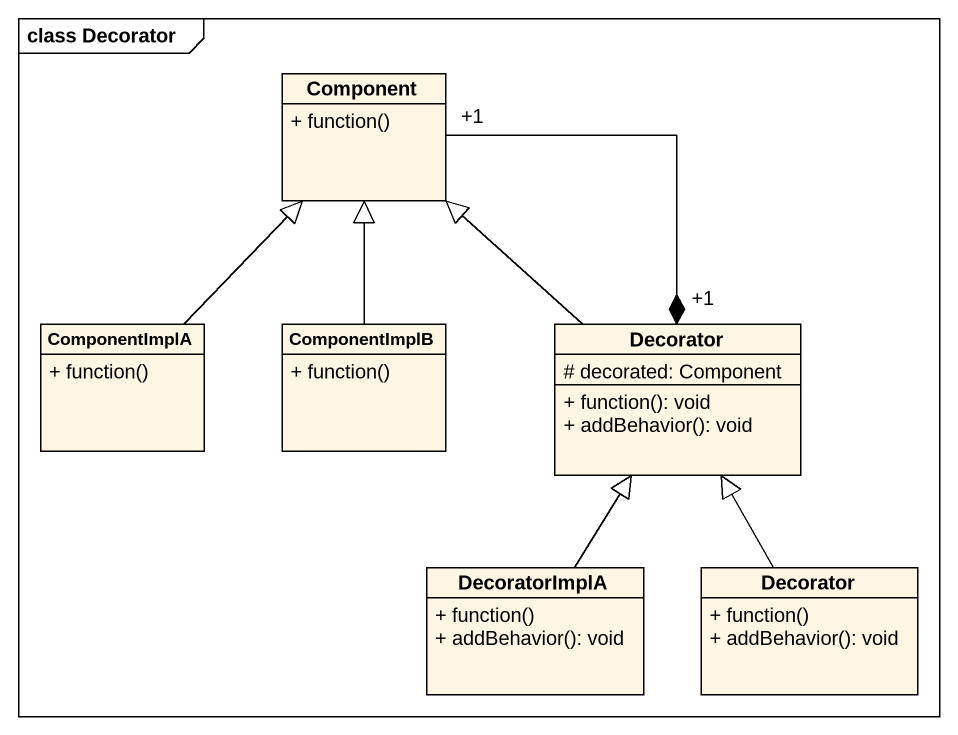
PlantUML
@startuml
mainframe class Decorator
hide circle
hide empty members
skinparam classAttributeIconSize 0
class "Component" as Component_ {
  + function()
}
class ComponentImplA {
  + function()
}
class ComponentImplB {
  + function()
}
class Decorator {
  # decorated: Component
  + function(): void
  + addBehavior(): void
}
class DecoratorImplA {
  + function()
  + addBehavior(): void
}
class "Decorator" as Decorator_2 {
  + function()
  + addBehavior(): void
}
Component_ "+1" --* "+1" Decorator
ComponentImplA -up-|> Component_
ComponentImplB -up-|> Component_
Decorator -up-|> Component_
DecoratorImplA -up-|> Decorator
Decorator_2 -up-|> Decorator
@enduml
